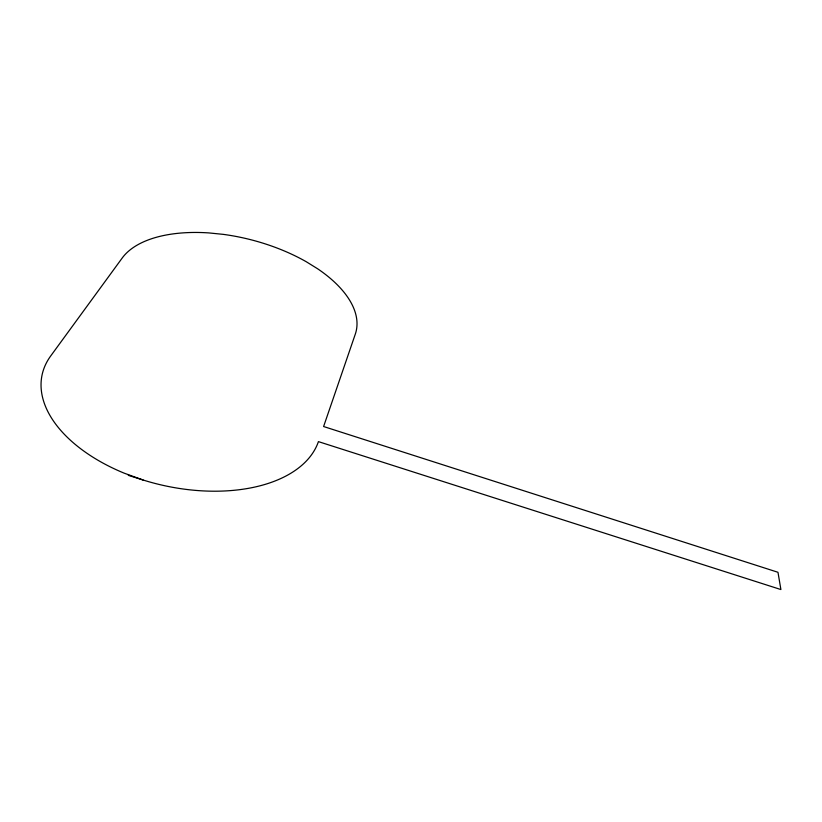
<?xml version="1.0" encoding="UTF-8"?>
<svg xmlns="http://www.w3.org/2000/svg" width="822" height="822" viewBox="0 0 822 822"><rect width="100%" height="100%" fill="white"/><g stroke="black" fill="none" stroke-linecap="round" stroke-linejoin="round"><path stroke-width="1.23" d="M128.643 474.777L128.335 475.363L143.1 480.007A142.257 81.84 12.6 0 0 318.422 441.62L780.9 589.549L777.972 572.287L323.601 426.526L355.289 334.174A123.619 62.534 14.7 0 0 317.652 268.794L306.246 261.725A123.619 62.534 14.7 0 0 223.245 234.362L208.726 232.903A123.619 62.534 14.7 0 0 122.18 258.057L50.687 355.988A142.257 81.84 12.6 0 0 124.235 473.184L143.1 480.007"/></g></svg>
